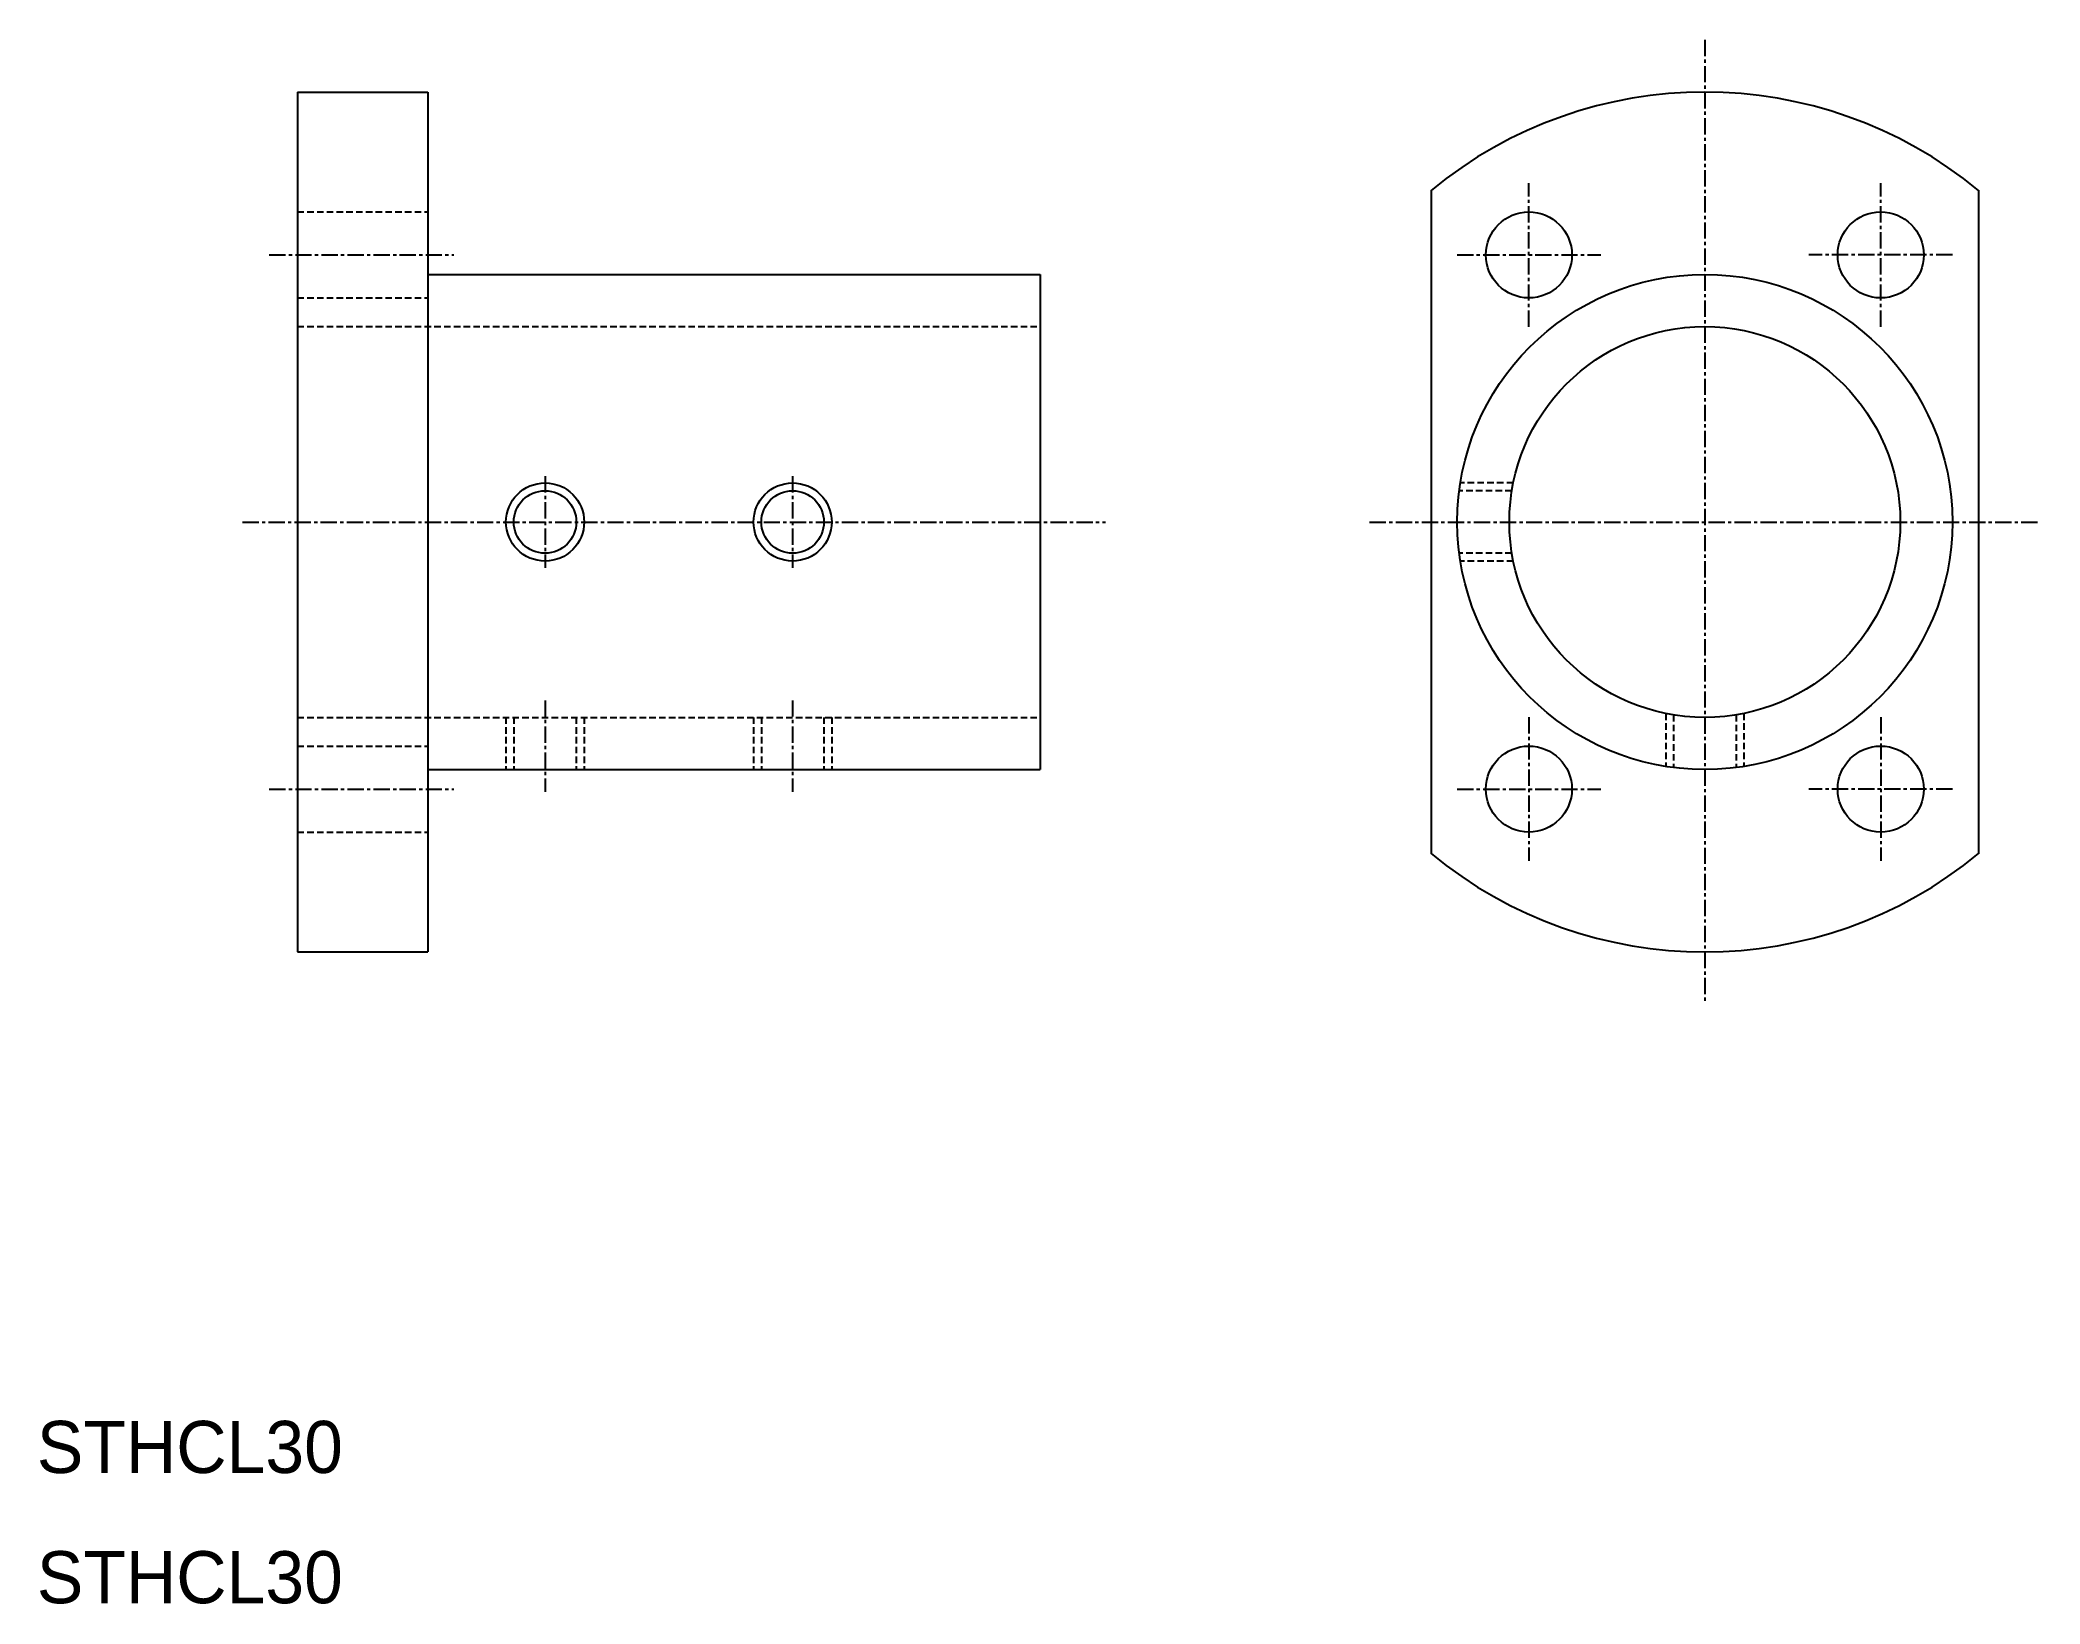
# Model space of a CAD drawing. Extents: x 10 to 164, y 10 to 130.
import ezdxf

# ---------------------------------------------------------------- set-up
doc = ezdxf.new("R2010")
doc.units = 0
doc.linetypes.add('CENTER', pattern=[2, 1.25, -0.25, 0.25, -0.25])
doc.linetypes.add('DASHED', pattern=[0.75, 0.5, -0.25])
doc.layers.get('0').update_dxf_attribs({"linetype": 'CONTINUOUS'})
doc.layers.add('CENTER', color=1, linetype='CENTER')

msp = doc.modelspace()

# ---------------------------------------------------------------- linework, layer by layer
at = {"color": 7, "linetype": 'CONTINUOUS'}
for p, q in [((30, 126), (30, 60)), ((30, 126), (40, 126)), ((40, 126), (40, 60)), ((117, 118.46), (117, 67.54)), ((159, 118.46), (159, 67.54)), ((40, 112), (87, 112)), ((87, 112), (87, 74)), ((30, 109.5), (30, 109.5)), ((30, 93), (30, 93)), ((40, 74), (87, 74)), ((30, 60), (40, 60))]:
    msp.add_line(p, q, dxfattribs=at)
at = {"color": 3, "linetype": 'DASHED'}
for p, q in [((30, 116.8), (40, 116.8)), ((30, 110.2), (40, 110.2)), ((30, 108), (87, 108)), ((123.19, 95.4), (119.15, 95.4)), ((123.3, 96), (119.24, 96)), ((123.19, 90.6), (119.15, 90.6)), ((123.3, 90), (119.24, 90)), ((135, 78.3), (135, 74.24)), ((141, 78.3), (141, 74.24)), ((30, 78), (87, 78)), ((46, 78), (46, 74)), ((46.6, 78), (46.6, 74)), ((51.4, 78), (51.4, 74)), ((52, 78), (52, 74)), ((65, 78), (65, 74)), ((65.6, 78), (65.6, 74)), ((70.4, 78), (70.4, 74)), ((71, 78), (71, 74)), ((135.6, 78.19), (135.6, 74.15)), ((140.4, 78.19), (140.4, 74.15)), ((30, 75.8), (40, 75.8)), ((30, 69.2), (40, 69.2))]:
    msp.add_line(p, q, dxfattribs=at)
at = {"color": 7, "linetype": 'CONTINUOUS'}
for centre, radius in [((124.5, 113.5), 3.3), ((151.5, 113.5), 3.3), ((138, 93), 19), ((138, 93), 15), ((49, 93), 2.4), ((68, 93), 2.4), ((124.5, 72.5), 3.3), ((151.5, 72.5), 3.3)]:
    msp.add_circle(centre, radius, dxfattribs=at)
at = {"color": 3, "linetype": 'CONTINUOUS'}
for centre in [(49, 93), (68, 93)]:
    msp.add_circle(centre, 3, dxfattribs=at)
at = {"color": 7, "linetype": 'CONTINUOUS'}
for start, end in [(50.4788, 129.5212), (230.4788, 309.5212)]:
    msp.add_arc((138, 93), 33, start, end, dxfattribs=at)
at = {"layer": 'CENTER', "color": 1, "linetype": 'CENTER'}
for p, q in [((138, 130), (138, 56)), ((124.5, 107.99), (124.5, 119.01)), ((151.5, 107.99), (151.5, 119.01)), ((27.84, 113.5), (42.01, 113.5)), ((118.99, 113.5), (130.01, 113.5)), ((157.01, 113.5), (145.99, 113.5)), ((49, 96.51), (49, 89.49)), ((68, 96.51), (68, 89.49)), ((25.78, 93), (92, 93)), ((112.28, 93), (163.72, 93)), ((49, 79.31), (49, 72.28)), ((68, 79.31), (68, 72.28)), ((124.5, 78.01), (124.5, 66.99)), ((151.5, 78.01), (151.5, 66.99)), ((27.84, 72.5), (42.01, 72.5)), ((118.99, 72.5), (130.01, 72.5)), ((157.01, 72.5), (145.99, 72.5))]:
    msp.add_line(p, q, dxfattribs=at)

# ---------------------------------------------------------------- texts
at = {"color": 7, "linetype": 'CONTINUOUS'}
for p in [(10, 20), (10, 10)]:
    msp.add_text('STHCL30', height=4, dxfattribs=at).set_placement(p)

doc.saveas('drawing.dxf')
